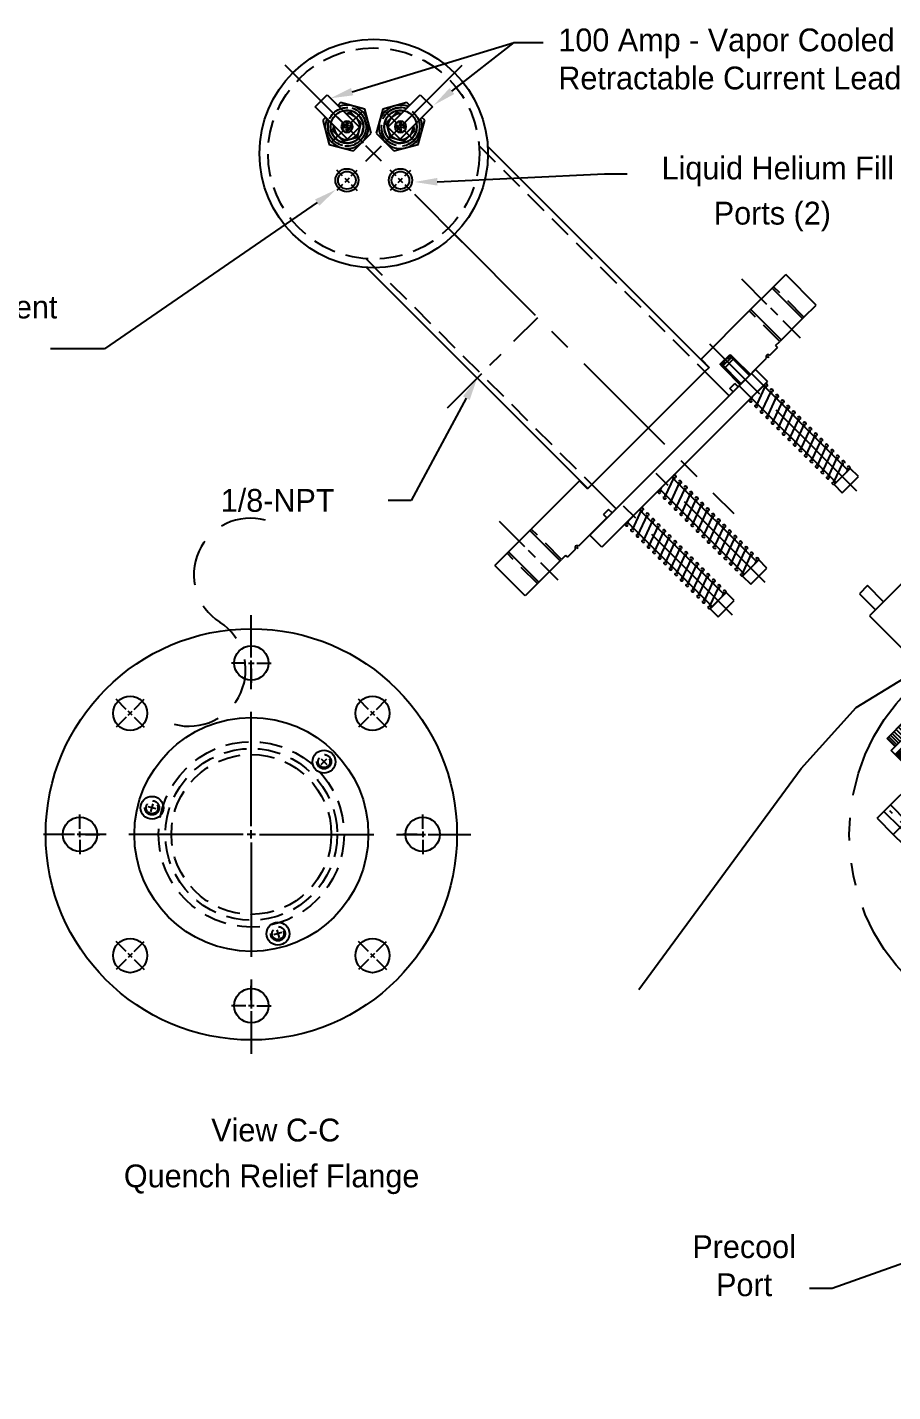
# Model space of a CAD drawing. Extents: x 3 to 138, y 0 to 89.
# Drawn here: x 47.98 to 66.92, y 58.88 to 88.75 of the extents above; entities that cross this region are included whole.
import ezdxf
from ezdxf.enums import TextEntityAlignment as Align

# ---------------------------------------------------------------- set-up
doc = ezdxf.new("R2010")
doc.units = 0
doc.header["$LTSCALE"] = 2
doc.header["$MEASUREMENT"] = 0
for name, pattern in [('CENTER', [2, 1.25, -0.25, 0.25, -0.25]), ('DASHED', [0.75, 0.5, -0.25]), ('HIDDEN', [0.375, 0.25, -0.125]), ('PHANTOM', [2.5, 1.25, -0.25, 0.25, -0.25, 0.25, -0.25])]:
    doc.linetypes.add(name, pattern=pattern)
doc.layers.get('0').update_dxf_attribs({"color": 15, "linetype": 'DASHED'})
for name, color, linetype in [('_ANNOTATIONS', 1, 'CONTINUOUS'), ('CEN', 12, 'CENTER'), ('DIM', 8, 'CONTINUOUS'), ('DWG', 13, 'CONTINUOUS'), ('HID', 6, 'HIDDEN')]:
    doc.layers.add(name, color=color, linetype=linetype)

# ---------------------------------------------------------------- blocks, each defined once
blk = doc.blocks.new('NPTQTR')
at = {"layer": 'CEN'}
for p, q in [((0, 0.18), (0, 0.36)), ((-0.18, 0), (-0.36, 0)), ((-0.09, 0), (0.09, 0)), ((0, -0.09), (0, 0.09)), ((0.18, 0), (0.36, 0)), ((0, -0.18), (0, -0.36))]:
    blk.add_line(p, q, dxfattribs=at)
at = {"layer": 'DWG'}
blk.add_circle((0, 0), 0.235, dxfattribs=at)
at = {"layer": 'HID'}
blk.add_circle((0, 0), 0.27, dxfattribs=at)
blk = doc.blocks.new('52319')
at = {"layer": 'CEN'}
for p, q in [((-0.085, 0.085), (-0.507, 0.507)), ((0.085, 0.085), (0.507, 0.507)), ((0.042, -0.042), (-0.042, 0.042)), ((-0.042, -0.042), (0.042, 0.042)), ((-0.085, -0.085), (-0.507, -0.507)), ((0.085, -0.085), (0.507, -0.507)), ((-1.37, -1.37), (-2.05, -2.05))]:
    blk.add_line(p, q, dxfattribs=at)
at = {"layer": 'DWG'}
for p, q in [((0.177, 3.182), (0.198, 3.203)), ((0.177, 3.182), (0.265, 3.094)), ((0.198, 3.203), (0.317, 3.219)), ((0.221, 3.049), (0.265, 3.094)), ((0.221, 3.049), (3.049, 0.221)), ((0.317, 3.219), (3.219, 0.317)), ((3.203, 0.198), (3.219, 0.317)), ((3.049, 0.221), (3.094, 0.265)), ((3.182, 0.177), (3.094, 0.265)), ((3.182, 0.177), (3.203, 0.198)), ((-3.203, -0.198), (-3.219, -0.317)), ((-3.182, -0.177), (-3.203, -0.198)), ((-3.182, -0.177), (-3.094, -0.265)), ((-3.049, -0.221), (-3.094, -0.265)), ((-3.049, -0.221), (-2.073, -1.198)), ((-3.219, -0.317), (-2.211, -1.324)), ((-2.211, -1.324), (-2.073, -1.198)), ((-2.122, -1.256), (-1.256, -2.122)), ((-1.324, -2.211), (-1.198, -2.073)), ((-1.185, -2.085), (-0.221, -3.049)), ((-1.324, -2.211), (-0.317, -3.219)), ((-0.198, -3.203), (-0.317, -3.219)), ((-0.221, -3.049), (-0.265, -3.094)), ((-0.177, -3.182), (-0.265, -3.094)), ((-0.177, -3.182), (-0.198, -3.203))]:
    blk.add_line(p, q, dxfattribs=at)
at = {"layer": 'DWG', "const_width": 0.015}
for points in [[(-1.94, -1.51), (-2.131, -1.319)], [(-1.245, -2.048), (-2.048, -1.245)], [(-1.319, -2.131), (-1.51, -1.94)]]:
    blk.add_lwpolyline(points, dxfattribs=at)
at = {"layer": 'DWG'}
blk.add_circle((0, 0), 0.556, dxfattribs=at)
for centre in [(-3.501, -3.501), (-3.362, -3.375)]:
    blk.add_arc(centre, 2.53, 30.6402, 59.3598, dxfattribs=at)
at = {"layer": 'HID'}
blk.add_circle((0, 0), 0.658, dxfattribs=at)
at = {"layer": 'DWG', "xscale": 0.9502177145908419, "yscale": -0.7070551072918825, "zscale": 0.9502177145908419, "rotation": 315}
for p in [(-1.651, -0.676), (-0.676, -1.651)]:
    blk.add_blockref('NPTQTR', p, dxfattribs=at)
blk = doc.blocks.new('TW2-5')
at = {"layer": 'DWG'}
for p, q in [((-1.752, 0), (-1.752, -0.11)), ((-1.5, 0), (-1.752, 0)), ((-1.3, 0.015), (-1.5, 0.015)), ((-1.5, 0.015), (-1.5, 0)), ((1.3, 0.015), (1.5, 0.015)), ((1.5, 0.015), (1.5, 0)), ((-1.325, -0.11), (-1.752, -0.11)), ((-1.3, 0), (-1.325, 0)), ((-1.325, 0), (-1.325, -0.11)), ((-1.265, -0.11), (-1.265, -0.035)), ((-1.265, -0.11), (-1.25, -0.11)), ((-1.25, -0.11), (-1.25, -0.035)), ((1.25, -0.11), (1.25, -0.035)), ((1.265, -0.11), (1.25, -0.11)), ((1.265, -0.11), (1.265, -0.035)), ((1.3, 0), (1.325, 0)), ((1.325, 0), (1.325, -0.11)), ((1.325, -0.11), (1.752, -0.11)), ((1.5, 0), (1.752, 0)), ((1.752, 0), (1.752, -0.11))]:
    blk.add_line(p, q, dxfattribs=at)
for centre, radius, start, end in [((-1.3, -0.035), 0.05, 0, 90), ((1.3, -0.035), 0.05, 90, 180), ((-1.3, -0.035), 0.035, 0, 90), ((1.3, -0.035), 0.035, 90, 180)]:
    blk.add_arc(centre, radius, start, end, dxfattribs=at)
blk = doc.blocks.new('52317')
at = {"layer": 'CEN'}
for p, q in [((-0.299, 2.188), (-0.482, 2.188)), ((-0.145, 2.188), (-0.248, 2.188)), ((-0.094, 2.188), (0.083, 2.188)), ((-0.299, -2.188), (-0.482, -2.188)), ((-0.145, -2.188), (-0.248, -2.188)), ((-0.094, -2.188), (0.083, -2.188))]:
    blk.add_line(p, q, dxfattribs=at)
at = {"layer": 'DWG'}
for p, q in [((-0.313, 2.5), (-0.375, 2.437)), ((-0.375, 2.37), (-0.375, 2.437)), ((0, 2.5), (-0.313, 2.5)), ((0, 2.5), (0, 2.283)), ((-0.5, 1.69), (-0.5, 2.37)), ((-0.375, 2.37), (-0.5, 2.37)), ((-0.394, 2.264), (-0.438, 2.188)), ((-0.438, 2.188), (-0.394, 2.111)), ((-0.394, 2.264), (-0.375, 2.264)), ((-0.394, 2.111), (-0.394, 2.264)), ((-0.394, 2.111), (-0.375, 2.111)), ((-0.375, 2.264), (0, 2.264)), ((-0.375, 2.111), (0, 2.111)), ((0, 2.283), (0, 2.093)), ((0, 2.093), (0, 1.905)), ((-0.11, 1.75), (-0.11, 1.905)), ((0, 1.905), (-0.11, 1.905)), ((0, 1.69), (-0.5, 1.69)), ((0, 1.75), (-0.11, 1.75)), ((0, 1.75), (0, 1.69)), ((0, -1.69), (-0.5, -1.69)), ((-0.5, -1.69), (-0.5, -2.37)), ((0, -1.75), (-0.11, -1.75)), ((-0.11, -1.75), (-0.11, -1.905)), ((0, -1.75), (0, -1.69)), ((0, -1.905), (-0.11, -1.905)), ((0, -2.093), (0, -1.905)), ((-0.375, -2.37), (-0.5, -2.37)), ((-0.438, -2.188), (-0.394, -2.111)), ((-0.394, -2.264), (-0.438, -2.188)), ((-0.394, -2.111), (-0.394, -2.264)), ((-0.394, -2.111), (-0.375, -2.111)), ((-0.394, -2.264), (-0.375, -2.264)), ((-0.375, -2.111), (0, -2.111)), ((-0.375, -2.264), (0, -2.264)), ((-0.375, -2.37), (-0.375, -2.405)), ((0, -2.283), (0, -2.093)), ((0, -2.5), (0, -2.283)), ((-0.375, -2.405), (-0.302, -2.5)), ((0, -2.5), (-0.302, -2.5))]:
    blk.add_line(p, q, dxfattribs=at)
at = {"layer": 'HID'}
for p, q in [((0, 2.283), (-0.375, 2.283)), ((-0.375, 2.264), (-0.375, 2.283)), ((-0.375, 2.111), (-0.375, 2.264)), ((-0.375, 2.093), (-0.375, 2.111)), ((0, 2.093), (-0.375, 2.093)), ((-0.375, -2.093), (-0.375, -2.111)), ((0, -2.093), (-0.375, -2.093)), ((-0.375, -2.111), (-0.375, -2.264)), ((-0.375, -2.264), (-0.375, -2.283)), ((0, -2.283), (-0.375, -2.283))]:
    blk.add_line(p, q, dxfattribs=at)
blk = doc.blocks.new('52318')
at = {"layer": 'DWG'}
for p, q in [((-0.25, 2.405), (-0.177, 2.5)), ((-0.25, 2.37), (-0.25, 2.405)), ((-0.073, 2.5), (-0.177, 2.5)), ((0, 2.405), (-0.073, 2.5)), ((0, 2.37), (0, 2.405)), ((-0.25, 2.37), (-0.375, 2.37)), ((-0.375, 1.625), (-0.375, 2.37)), ((0, 2.37), (0.125, 2.37)), ((0.125, 2.005), (0.125, 2.37)), ((-0.125, 2.005), (0.125, 2.005)), ((-0.125, 1.88), (-0.125, 2.005)), ((-0.125, 1.88), (0, 1.88)), ((0, 1.755), (0, 1.88)), ((-0.125, 1.625), (-0.375, 1.625)), ((-0.125, 1.625), (-0.125, 1.755)), ((0, 1.755), (-0.125, 1.755)), ((-0.125, -1.625), (-0.375, -1.625)), ((-0.375, -1.625), (-0.375, -2.37)), ((-0.125, -1.625), (-0.125, -1.755)), ((0, -1.755), (-0.125, -1.755)), ((0, -1.755), (0, -1.88)), ((-0.125, -1.88), (0, -1.88)), ((-0.125, -1.88), (-0.125, -2.005)), ((-0.125, -2.005), (0.125, -2.005)), ((0.125, -2.005), (0.125, -2.37)), ((-0.25, -2.37), (-0.375, -2.37)), ((-0.25, -2.37), (-0.25, -2.405)), ((0, -2.37), (0.125, -2.37)), ((0, -2.37), (0, -2.405)), ((-0.25, -2.405), (-0.177, -2.5)), ((-0.073, -2.5), (-0.177, -2.5)), ((0, -2.405), (-0.073, -2.5))]:
    blk.add_line(p, q, dxfattribs=at)
blk = doc.blocks.new('SCR6')
at = {"layer": 'DWG'}
for p, q in [((-0.113, 0.121), (-0.085, 0.138)), ((-0.113, 0.121), (0.113, 0.121)), ((-0.113, 0), (-0.113, 0.121)), ((0.113, 0), (-0.113, 0)), ((-0.109, 0.004), (-0.109, 0.117)), ((-0.093, 0.004), (-0.093, 0.117)), ((-0.085, 0.138), (0.085, 0.138)), ((-0.067, 0.004), (-0.067, 0.117)), ((-0.035, 0.004), (-0.035, 0.117)), ((0, 0.004), (0, 0.117)), ((0.036, 0.004), (0.036, 0.117)), ((0.068, 0.004), (0.068, 0.117)), ((0.113, 0.121), (0.085, 0.138)), ((0.093, 0.004), (0.093, 0.117)), ((0.11, 0.004), (0.11, 0.117)), ((0.113, 0.121), (0.113, 0))]:
    blk.add_line(p, q, dxfattribs=at)
blk = doc.blocks.new('M100FS')
at = {"layer": 'DWG'}
for p, q in [((-0.125, 3.25), (-0.125, 3.75)), ((-0.125, 3.75), (0.125, 3.75)), ((0.125, 3.75), (0.125, 3.25)), ((-0.888, 3.25), (0.312, 3.25)), ((-0.888, 2), (-0.888, 3.25)), ((0.312, 3.25), (0.312, 2)), ((0.112, 2), (-0.888, 2)), ((-0.318, 1.56), (-0.318, 1.835)), ((-0.278, 1.878), (-0.278, 2.003)), ((-0.273, 1.885), (0.277, 1.885)), ((0.002, 1.885), (-0.273, 1.885)), ((-0.208, 2), (-0.008, 2)), ((-0.168, 1.885), (0.172, 1.885)), ((-0.168, 1.56), (-0.168, 1.835)), ((0.312, 2), (-0.008, 2)), ((0.167, 1.835), (0.167, 1.56)), ((0.272, 2), (0.272, 1.878)), ((0.317, 1.835), (0.317, 1.56)), ((-0.27, 1.51), (0.27, 1.51)), ((0.002, 1.51), (-0.268, 1.51)), ((-0.214, 1.51), (-0.214, 1.353)), ((0.268, 1.51), (0.18, 1.51)), ((0.214, 1.51), (0.214, 1.353)), ((-0.318, 1.028), (-0.318, 1.303)), ((0.002, 1.353), (-0.273, 1.353)), ((-0.273, 1.353), (0.277, 1.353)), ((-0.168, 1.353), (0.172, 1.353)), ((-0.168, 1.028), (-0.168, 1.303)), ((0.167, 1.303), (0.167, 1.028)), ((0.317, 1.303), (0.317, 1.028)), ((-0.27, 0.978), (-0.259, 0.75)), ((-0.27, 0.978), (0.27, 0.978)), ((0.002, 0.978), (-0.268, 0.978)), ((0.268, 0.978), (0.18, 0.978)), ((0.27, 0.978), (0.259, 0.75)), ((-0.625, 0.75), (-0.625, 0)), ((0.625, 0.75), (-0.625, 0.75)), ((-0.265, 0.867), (0.265, 0.867)), ((0.625, 0.75), (0.625, 0))]:
    blk.add_line(p, q, dxfattribs=at)
blk.add_circle((-0.663, 2.625), 0.125, dxfattribs=at)
for centre, radius, start, end in [((-0.271, 1.838), 0.0471, 92.4021, 183.6234), ((-0.219, 1.834), 0.0513, 1.3972, 88.6028), ((-0.116, 1.834), 0.0513, 91.3972, 178.6028), ((0.116, 1.834), 0.0513, 1.3972, 88.6028), ((0.219, 1.834), 0.0513, 91.3972, 178.6028), ((0.266, 1.834), 0.0513, 1.3972, 88.6028), ((-0.266, 1.562), 0.0513, 181.3972, 268.6028), ((-0.219, 1.562), 0.0513, 271.3972, 358.6028), ((-0.116, 1.562), 0.0513, 181.3972, 268.6028), ((0.116, 1.562), 0.0513, 271.3972, 358.6028), ((0.219, 1.562), 0.0513, 181.3972, 268.6028), ((0.266, 1.562), 0.0513, 271.3972, 358.6028), ((-0.271, 1.306), 0.0471, 92.4021, 183.6234), ((-0.219, 1.302), 0.0513, 1.3972, 88.6028), ((-0.116, 1.302), 0.0513, 91.3972, 178.6028), ((0.116, 1.302), 0.0513, 1.3972, 88.6028), ((0.219, 1.302), 0.0513, 91.3972, 178.6028), ((0.266, 1.302), 0.0513, 1.3972, 88.6028), ((-0.266, 1.029), 0.0513, 181.3972, 268.6028), ((-0.219, 1.029), 0.0513, 271.3972, 358.6028), ((-0.116, 1.029), 0.0513, 181.3972, 268.6028), ((0.116, 1.029), 0.0513, 271.3972, 358.6028), ((0.219, 1.029), 0.0513, 181.3972, 268.6028), ((0.266, 1.029), 0.0513, 271.3972, 358.6028)]:
    blk.add_arc(centre, radius, start, end, dxfattribs=at)
for points in [[(0.219, 0.928), (0.218, 0.908), (-0.219, 0.928), (-0.218, 0.908)], [(0.219, 0.826), (0.218, 0.807), (-0.219, 0.826), (-0.218, 0.807)]]:
    blk.add_solid(points, dxfattribs=at)
for p in [(-0.451, 0.75), (0.485, 0.75)]:
    blk.add_blockref('SCR6', p, dxfattribs=at)
blk = doc.blocks.new('MICHQR')
at = {"layer": 'CEN'}
for p, q in [((-7.635, 10.729), (-7.699, 10.792)), ((-9.254, 10.425), (-8.435, 9.606)), ((-10.729, 7.635), (-10.792, 7.699)), ((-7.269, 7.179), (-7.089, 7.179)), ((-7.179, 7.089), (-7.179, 7.269))]:
    blk.add_line(p, q, dxfattribs=at)
at = {"layer": 'DWG'}
for p, q in [((-11.068, 7.533), (-7.533, 11.068)), ((-7.533, 11.068), (-7.179, 10.715)), ((-7.825, 10.776), (-7.471, 10.423)), ((-7.683, 10.919), (-7.329, 10.565)), ((-10.379, 7.516), (-7.516, 10.379)), ((-10.849, 9.28), (-10.451, 9.678)), ((-10.76, 9.015), (-10.186, 9.589)), ((-10.383, 9.392), (-10.56, 9.568)), ((-10.346, 9.429), (-10.523, 9.606)), ((-10.312, 9.463), (-10.489, 9.639)), ((-10.283, 9.492), (-10.46, 9.669)), ((-10.274, 9.501), (-10.451, 9.678)), ((-9.744, 9.147), (-10.186, 9.589)), ((-10.672, 9.103), (-10.849, 9.28)), ((-10.663, 9.112), (-10.84, 9.289)), ((-10.634, 9.141), (-10.81, 9.318)), ((-10.6, 9.175), (-10.777, 9.352)), ((-10.563, 9.212), (-10.739, 9.389)), ((-10.521, 9.254), (-10.698, 9.431)), ((-10.097, 9.501), (-10.672, 8.926)), ((-10.473, 9.302), (-10.65, 9.479)), ((-10.425, 9.35), (-10.602, 9.527)), ((-9.983, 8.908), (-10.337, 9.262)), ((-9.941, 8.95), (-10.295, 9.303)), ((-9.904, 8.987), (-10.257, 9.341)), ((-9.87, 9.021), (-10.224, 9.374)), ((-9.841, 9.05), (-10.195, 9.404)), ((-9.816, 9.075), (-10.17, 9.429)), ((-9.795, 9.096), (-10.149, 9.45)), ((-9.779, 9.113), (-10.132, 9.466)), ((-9.766, 9.125), (-10.12, 9.479)), ((-9.756, 9.136), (-10.109, 9.489)), ((-10.318, 8.573), (-10.76, 9.015)), ((-10.284, 8.608), (-10.637, 8.961)), ((-10.267, 8.624), (-10.621, 8.978)), ((-10.246, 8.645), (-10.6, 8.999)), ((-10.221, 8.67), (-10.575, 9.024)), ((-10.192, 8.699), (-10.545, 9.053)), ((-10.158, 8.733), (-10.512, 9.086)), ((-10.121, 8.77), (-10.474, 9.124)), ((-10.079, 8.812), (-10.432, 9.166)), ((-10.031, 8.86), (-10.385, 9.214)), ((-10.318, 8.573), (-9.744, 9.147)), ((-9.854, 9.037), (-9.695, 8.878)), ((-10.307, 8.585), (-10.66, 8.938)), ((-10.296, 8.595), (-10.65, 8.949)), ((-10.208, 8.683), (-10.049, 8.524)), ((-9.425, 8.611), (-9.693, 8.88)), ((-9.782, 8.254), (-10.051, 8.522)), ((-9.782, 8.254), (-9.425, 8.611)), ((-9.669, 8.225), (-9.74, 8.296)), ((-10.776, 7.825), (-10.423, 7.471)), ((-11.068, 7.533), (-10.715, 7.179)), ((-10.919, 7.683), (-10.565, 7.329))]:
    blk.add_line(p, q, dxfattribs=at)
at = {"layer": 'DWG', "linetype": 'PHANTOM'}
blk.add_circle((-7.179, 7.179), 4.5, dxfattribs=at)
at = {"layer": 'DWG', "xscale": -1, "rotation": 45.00000000000161}
blk.add_blockref('M100FS', (-8.715, 9.886), dxfattribs=at)
at = {"layer": 'DWG'}
for name, p, rotation in [('52317', (-8.947, 8.947), 135), ('52318', (-5.677, 5.677), 135), ('TW2-5', (-5.588, 5.588), 225)]:
    blk.add_blockref(name, p, dxfattribs=dict(at, rotation=rotation))
blk.add_blockref('52319', (-7.179, 7.179), dxfattribs=at)
blk = doc.blocks.new('QRSPRING')
at = {"layer": 'DIM'}
for p, q in [((-2.59, 0.232), (-2.42, -0.232)), ((-2.42, 0.232), (-2.249, -0.232)), ((-2.249, 0.232), (-2.079, -0.232)), ((-2.078, 0.232), (-1.908, -0.232)), ((-1.908, 0.232), (-1.737, -0.232)), ((-1.737, 0.232), (-1.567, -0.232)), ((-1.567, 0.232), (-1.397, -0.232)), ((-1.397, 0.232), (-1.226, -0.232)), ((-1.226, 0.232), (-1.056, -0.232)), ((-1.056, 0.232), (-0.885, -0.232)), ((-0.885, 0.232), (-0.714, -0.232)), ((-0.714, 0.232), (-0.544, -0.232)), ((-0.544, 0.232), (-0.373, -0.232)), ((-0.373, 0.232), (-0.203, -0.232)), ((-0.203, 0.232), (-0.032, -0.232)), ((-0.033, 0.232), (0, 0.141)), ((-2.625, -0.138), (-2.59, -0.232))]:
    blk.add_line(p, q, dxfattribs=at)
at = {"layer": 'DWG'}
for p, q in [((-2.625, 0.225), (-2.625, -0.225)), ((0, 0.225), (0, -0.225))]:
    blk.add_line(p, q, dxfattribs=at)
for centre, start, end in [((-2.591, 0.232), 17.7713, 197.7713), ((-2.42, 0.232), 17.7713, 197.7713), ((-2.25, 0.232), 17.7713, 197.7713), ((-2.079, 0.232), 17.7713, 197.7713), ((-1.908, 0.232), 17.7713, 197.7713), ((-1.738, 0.232), 17.7713, 197.7713), ((-1.567, 0.232), 17.7713, 197.7713), ((-1.397, 0.232), 17.7713, 197.7713), ((-1.226, 0.232), 17.7713, 197.7713), ((-1.056, 0.232), 17.7713, 197.7713), ((-0.885, 0.232), 17.7713, 197.7713), ((-0.715, 0.232), 17.7713, 197.7713), ((-0.544, 0.232), 17.7713, 197.7713), ((-0.374, 0.232), 17.7713, 197.7713), ((-0.203, 0.232), 17.7713, 197.7713), ((-0.033, 0.232), 17.7713, 197.7713), ((-2.591, -0.232), 198, 18.9322), ((-2.42, -0.232), 198, 18.9322), ((-2.25, -0.232), 198, 18.9322), ((-2.079, -0.232), 198, 18.9322), ((-1.908, -0.232), 198, 18.9322), ((-1.738, -0.232), 198, 18.9322), ((-1.567, -0.232), 198, 18.9322), ((-1.397, -0.232), 198, 18.9322), ((-1.226, -0.232), 198, 18.9322), ((-1.056, -0.232), 198, 18.9322), ((-0.885, -0.232), 198, 18.9322), ((-0.715, -0.232), 198, 18.9322), ((-0.544, -0.232), 198, 18.9322), ((-0.374, -0.232), 198, 18.9322), ((-0.203, -0.232), 198, 18.9322), ((-0.033, -0.232), 198, 18.9322)]:
    blk.add_arc(centre, 0.0344, start, end, dxfattribs=at)
at = {"layer": 'HID'}
for centre, start, end in [((-2.591, 0.232), 224.0395, 258.817), ((-2.591, 0.232), 303.1787, 344.2008), ((-2.42, 0.232), 224.0395, 258.817), ((-2.42, 0.232), 303.1787, 344.2008), ((-2.25, 0.232), 224.0395, 270), ((-2.25, 0.232), 303.1787, 344.2008), ((-2.079, 0.232), 224.0395, 258.817), ((-2.079, 0.232), 303.1787, 344.2008), ((-1.908, 0.232), 224.0395, 258.817), ((-1.908, 0.232), 303.1787, 344.2008), ((-1.738, 0.232), 224.0395, 258.817), ((-1.738, 0.232), 303.1787, 344.2008), ((-1.567, 0.232), 224.0395, 258.817), ((-1.567, 0.232), 303.1787, 344.2008), ((-1.397, 0.232), 224.0395, 258.817), ((-1.397, 0.232), 303.1787, 344.2008), ((-1.226, 0.232), 224.0395, 258.817), ((-1.226, 0.232), 303.1787, 344.2008), ((-1.056, 0.232), 224.0395, 258.817), ((-1.056, 0.232), 303.1787, 344.2008), ((-0.885, 0.232), 224.0395, 258.817), ((-0.885, 0.232), 303.1787, 344.2008), ((-0.715, 0.232), 224.0395, 258.817), ((-0.715, 0.232), 303.1787, 344.2008), ((-0.544, 0.232), 224.0395, 258.817), ((-0.544, 0.232), 303.1787, 344.2008), ((-0.374, 0.232), 224.0395, 258.817), ((-0.374, 0.232), 303.1787, 344.2008), ((-0.203, 0.232), 224.0395, 258.817), ((-0.203, 0.232), 303.1787, 344.2008), ((-0.033, 0.232), 224.0395, 258.817), ((-0.033, 0.232), 303.1787, 344.2008), ((-2.591, -0.232), 128.9884, 168.7145), ((-2.591, -0.232), 44.0979, 90.3772), ((-2.42, -0.232), 128.9884, 168.7145), ((-2.42, -0.232), 44.0979, 90.3772), ((-2.25, -0.232), 128.9884, 168.7145), ((-2.25, -0.232), 44.0979, 90.3772), ((-2.079, -0.232), 128.9884, 168.7145), ((-2.079, -0.232), 44.0979, 90.3772), ((-1.908, -0.232), 128.9884, 168.7145), ((-1.908, -0.232), 44.0979, 90.3772), ((-1.738, -0.232), 128.9884, 168.7145), ((-1.738, -0.232), 44.0979, 90.3772), ((-1.567, -0.232), 128.9884, 168.7145), ((-1.567, -0.232), 44.0979, 90.3772), ((-1.397, -0.232), 128.9884, 168.7145), ((-1.397, -0.232), 44.0979, 90.3772), ((-1.226, -0.232), 128.9884, 168.7145), ((-1.226, -0.232), 44.0979, 90.3772), ((-1.056, -0.232), 128.9884, 168.7145), ((-1.056, -0.232), 44.0979, 90.3772), ((-0.885, -0.232), 128.9884, 168.7145), ((-0.885, -0.232), 44.0979, 90.3772), ((-0.715, -0.232), 128.9884, 168.7145), ((-0.715, -0.232), 44.0979, 90.3772), ((-0.544, -0.232), 128.9884, 168.7145), ((-0.544, -0.232), 44.0979, 90.3772), ((-0.374, -0.232), 128.9884, 168.7145), ((-0.374, -0.232), 44.0979, 90.3772), ((-0.203, -0.232), 128.9884, 168.7145), ((-0.203, -0.232), 44.0979, 90.3772), ((-0.033, -0.232), 128.9884, 168.7145), ((-0.033, -0.232), 44.0979, 90.3772)]:
    blk.add_arc(centre, 0.0344, start, end, dxfattribs=at)
blk = doc.blocks.new('QRSCREW')
at = {"layer": 'CEN'}
blk.add_line((-3.45, 0), (-0.072, 0), dxfattribs=at)
at = {"layer": 'DWG'}
for p, q in [((-3, 0.25), (-3.25, 0.25)), ((-3.25, 0.25), (-3.25, -0.25)), ((-3, -0.25), (-3, 0.25)), ((-3, 0.188), (0, 0.188)), ((0, 0.156), (0, 0.188)), ((0, 0.156), (0, -0.156)), ((0, 0.126), (0.61, 0.126)), ((0.61, 0.156), (0.625, 0.141)), ((0.61, 0.156), (0.61, -0.156)), ((0.625, 0.141), (0.625, -0.141)), ((-3.25, -0.25), (-3, -0.25)), ((-3, -0.188), (0, -0.188)), ((0, -0.126), (0.61, -0.126)), ((0, -0.156), (0, -0.188)), ((0.625, -0.141), (0.61, -0.156))]:
    blk.add_line(p, q, dxfattribs=at)
at = {"layer": 'HID'}
for p, q in [((0.12, 0.156), (0, 0.156)), ((0.368, 0.156), (0.212, 0.156)), ((0.61, 0.156), (0.46, 0.156)), ((0.12, -0.156), (0, -0.156)), ((0.368, -0.156), (0.212, -0.156)), ((0.61, -0.156), (0.46, -0.156))]:
    blk.add_line(p, q, dxfattribs=at)
blk = doc.blocks.new('QRPCAP')
at = {"layer": 'DWG'}
for p, q in [((-0.375, 2.562), (0, 2.562)), ((-0.375, -2.06), (-0.375, 2.562)), ((0, -2.06), (0, 2.562)), ((-0.375, -2.44), (-0.375, -2.06)), ((0, -2.06), (0, -2.44)), ((-0.375, -2.563), (-0.375, -2.44)), ((-0.375, -2.563), (0, -2.563)), ((0, -2.44), (0, -2.563))]:
    blk.add_line(p, q, dxfattribs=at)
at = {"layer": 'HID'}
for p, q in [((0, -2.06), (-0.375, -2.06)), ((-0.375, -2.44), (0, -2.44))]:
    blk.add_line(p, q, dxfattribs=at)
blk = doc.blocks.new('QRPFLG')
at = {"layer": 'CEN'}
for p, q in [((-0.415, 3.75), (-0.951, 3.75)), ((-0.029, 3.75), (-0.247, 3.75)), ((0.078, 3.75), (0.857, 3.75)), ((-0.731, 2.955), (-0.769, 2.955)), ((-0.75, 2.936), (-0.75, 2.974)), ((0.361, -2.25), (-1.105, -2.25)), ((-0.731, -2.955), (-0.769, -2.955)), ((-0.75, -2.936), (-0.75, -2.974)), ((-0.415, -3.75), (-0.951, -3.75)), ((-0.029, -3.75), (-0.247, -3.75)), ((0.078, -3.75), (0.857, -3.75))]:
    blk.add_line(p, q, dxfattribs=at)
at = {"layer": 'DWG'}
for p, q in [((-0.69, 4.5), (0.25, 4.5)), ((-0.69, 4.125), (-0.69, 4.5)), ((0.25, 4.125), (0.25, 4.5)), ((-0.69, 4.125), (-0.69, 3.375)), ((0.25, 4.08), (-0.69, 4.08)), ((0.25, 4.125), (0.25, 3.375)), ((0.25, 3.42), (-0.69, 3.42)), ((-0.69, 3.25), (-0.69, 3.375)), ((0.25, 1.88), (0.25, 3.375)), ((-0.75, 3), (-0.75, 3.25)), ((-0.69, 3.25), (-0.75, 3.25)), ((-0.75, 2.03), (-0.75, 2.91)), ((-0.75, 2.03), (-0.645, 2.03)), ((-0.75, 1.875), (-0.645, 1.875)), ((-0.75, 1.875), (-0.75, 1.75)), ((-0.645, 1.875), (-0.645, 2.03)), ((0, 1.75), (0, 1.88)), ((0.25, 1.88), (0, 1.88)), ((-0.75, 1.75), (0, 1.75)), ((0, -1.75), (0, 1.75)), ((-0.75, -1.875), (-0.75, -1.75)), ((-0.75, -1.75), (0, -1.75)), ((0, -1.75), (0, -1.88)), ((0, -1.88), (0, -1.75)), ((-0.75, -1.875), (-0.645, -1.875)), ((-0.75, -2.03), (-0.75, -2.91)), ((-0.75, -2.03), (-0.645, -2.03)), ((-0.75, -2.03), (-0.75, -2.093)), ((-0.645, -1.875), (-0.645, -2.03)), ((0.25, -1.88), (0, -1.88)), ((0.25, -1.88), (0.25, -3.375)), ((-0.75, -2.093), (-0.75, -2.407)), ((-0.25, -2.12), (-0.75, -2.12)), ((-0.25, -2.38), (-0.75, -2.38)), ((-0.25, -2.12), (-0.19, -2.12)), ((-0.19, -2.38), (-0.25, -2.38)), ((-0.115, -2.25), (-0.19, -2.12)), ((-0.19, -2.12), (-0.19, -2.38)), ((-0.115, -2.25), (-0.19, -2.38)), ((-0.75, -3), (-0.75, -3.25)), ((-0.69, -3.25), (-0.75, -3.25)), ((-0.69, -3.25), (-0.69, -3.375)), ((-0.69, -4.125), (-0.69, -3.375)), ((0.25, -3.42), (-0.69, -3.42)), ((0.25, -4.125), (0.25, -3.375)), ((0.25, -4.08), (-0.69, -4.08)), ((-0.69, -4.125), (-0.69, -4.5)), ((0.25, -4.125), (0.25, -4.5)), ((-0.69, -4.5), (0.25, -4.5))]:
    blk.add_line(p, q, dxfattribs=at)
at = {"layer": 'DWG', "color": 6, "linetype": 'HIDDEN'}
for p, q in [((-0.69, 4.125), (0.25, 4.125)), ((-0.69, 3.375), (0.25, 3.375)), ((-0.69, -3.375), (0.25, -3.375)), ((-0.69, -4.125), (0.25, -4.125))]:
    blk.add_line(p, q, dxfattribs=at)
at = {"layer": 'DWG'}
for centre in [(-0.75, 2.955), (-0.75, -2.955)]:
    blk.add_arc(centre, 0.045, 270, 90, dxfattribs=at)
at = {"layer": 'HID'}
for p, q in [((-0.25, -2.093), (-0.75, -2.093)), ((-0.25, -2.093), (-0.25, -2.12)), ((-0.25, -2.12), (-0.25, -2.38)), ((-0.25, -2.38), (-0.25, -2.407)), ((-0.25, -2.407), (-0.75, -2.407))]:
    blk.add_line(p, q, dxfattribs=at)
blk = doc.blocks.new('NPTHALF')
at = {"layer": 'CEN'}
for p, q in [((0, 0.09), (0, 0.497)), ((-0.09, 0), (-0.497, 0)), ((-0.045, 0), (0.045, 0)), ((0, -0.045), (0, 0.045)), ((0.09, 0), (0.497, 0)), ((0, -0.09), (0, -0.497))]:
    blk.add_line(p, q, dxfattribs=at)
at = {"layer": 'DWG'}
blk.add_circle((0, 0), 0.359, dxfattribs=at)
at = {"layer": 'HID'}
blk.add_circle((0, 0), 0.42, dxfattribs=at)
blk = doc.blocks.new('M100T')
at = {"layer": 'DWG'}
for p, q in [((0.8, 0.1875), (-0.2, 0.1875)), ((-0.2, 0.1875), (-0.2, -0.1875)), ((0.8, -0.1875), (0.8, 0.1875)), ((-0.2, -0.1875), (0.8, -0.1875))]:
    blk.add_line(p, q, dxfattribs=at)
for centre, radius in [((0, 0), 0.125), ((-0.055, 0.055), 0.025), ((0.055, 0.055), 0.025), ((-0.055, -0.055), 0.025), ((0.055, -0.055), 0.025)]:
    blk.add_circle(centre, radius, dxfattribs=at)
blk = doc.blocks.new('M100FT')
at = {"layer": 'CEN'}
for p, q in [((-0.045, 0), (0.045, 0)), ((0, -0.045), (0, 0.045))]:
    blk.add_line(p, q, dxfattribs=at)
at = {"layer": 'DWG'}
for p, q in [((0, 0.548), (-0.475, 0.274)), ((0.475, 0.274), (0, 0.548)), ((0.2, 0.188), (-0.509, 0.188)), ((-0.475, 0.274), (-0.475, 0.188)), ((-0.162, 0.281), (-0.216, 0.188)), ((0.162, 0.281), (-0.162, 0.281)), ((0.324, 0), (0.162, 0.281)), ((0.162, -0.281), (0.324, 0)), ((0.475, -0.274), (0.475, 0.274)), ((0.2, -0.188), (-0.509, -0.188)), ((-0.475, -0.188), (-0.475, -0.274)), ((-0.475, -0.274), (0, -0.548)), ((-0.216, -0.188), (-0.162, -0.281)), ((-0.162, -0.281), (0.162, -0.281)), ((0, -0.548), (0.475, -0.274))]:
    blk.add_line(p, q, dxfattribs=at)
for radius, start, end in [(0.475, 203.2496, 156.7504), (0.359, 211.449, 148.551), (0.281, 221.8103, 138.1897)]:
    blk.add_arc((0, 0), radius, start, end, dxfattribs=at)
at = {"layer": 'HID'}
blk.add_arc((0, 0), 0.42, 206.5148, 153.4852, dxfattribs=at)
at = {"layer": 'DIM', "xscale": -1}
blk.add_blockref('M100T', (0, 0), dxfattribs=at)
blk = doc.blocks.new('F-V')
at = {"layer": 'CEN'}
for p, q in [((0, 0.135), (0, 0.3175)), ((0, 0.0675), (0, -0.0675)), ((-0.135, 0), (-0.3175, 0)), ((0.0675, 0), (-0.0675, 0)), ((0, -0.135), (0, -0.3175)), ((0.135, 0), (0.3175, 0))]:
    blk.add_line(p, q, dxfattribs=at)
at = {"layer": 'DWG'}
for radius in [0.2525, 0.193]:
    blk.add_circle((0, 0), radius, dxfattribs=at)

msp = doc.modelspace()

# ---------------------------------------------------------------- linework, layer by layer
for centre, start, end in [((52.865, 76.764), 74.5389, 237.1661), ((51.522, 74.685), 254.5969, 57.1081)]:
    msp.add_arc(centre, 1.238, start, end)
at = {"layer": '_ANNOTATIONS'}
msp.add_lwpolyline([(61.367, 67.685), (64.921, 72.519), (66.123, 73.859), (67.831, 74.9)], dxfattribs=at)
at = {"layer": 'CEN'}
for p, q in [((55.223, 86.323), (53.625, 87.921)), ((55.902, 86.323), (57.5, 87.921)), ((55.393, 85.814), (55.733, 86.153)), ((55.733, 85.814), (55.393, 86.153)), ((56.456, 85.091), (57.5, 84.046)), ((57.331, 84.216), (63.444, 78.102)), ((58.632, 81.873), (59.153, 82.394)), ((58.106, 81.348), (58.349, 81.59)), ((57.177, 80.419), (57.925, 81.166)), ((64.131, 76.592), (61.743, 78.98)), ((63.418, 75.878), (61.03, 78.267)), ((52.884, 71.259), (52.884, 75.881)), ((52.884, 75.056), (52.884, 75.881)), ((52.884, 74.949), (52.884, 75.264)), ((52.764, 74.829), (52.449, 74.829)), ((52.824, 74.829), (52.944, 74.829)), ((52.884, 74.769), (52.884, 74.889)), ((52.884, 74.709), (52.884, 74.394)), ((53.004, 74.829), (53.319, 74.829)), ((50.148, 73.815), (49.925, 74.038)), ((50.317, 73.815), (50.54, 74.038)), ((55.451, 73.815), (55.228, 74.038)), ((55.621, 73.815), (55.843, 74.038)), ((50.148, 73.645), (49.925, 73.423)), ((50.275, 73.688), (50.19, 73.773)), ((50.19, 73.688), (50.275, 73.773)), ((50.317, 73.645), (50.54, 73.423)), ((55.451, 73.645), (55.228, 73.423)), ((55.493, 73.688), (55.578, 73.773)), ((55.493, 73.773), (55.578, 73.688)), ((55.621, 73.645), (55.843, 73.423)), ((54.411, 72.733), (54.539, 72.606)), ((54.411, 72.606), (54.539, 72.733)), ((50.798, 71.638), (50.624, 71.684)), ((50.687, 71.574), (50.734, 71.748)), ((49.134, 71.199), (49.134, 71.514)), ((56.634, 71.199), (56.634, 71.514)), ((49.134, 71.019), (49.134, 71.139)), ((52.884, 70.989), (52.884, 71.169)), ((56.634, 71.139), (56.634, 71.019)), ((52.704, 71.079), (48.337, 71.079)), ((49.014, 71.079), (48.699, 71.079)), ((49.194, 71.079), (49.074, 71.079)), ((49.134, 70.959), (49.134, 70.644)), ((49.254, 71.079), (49.569, 71.079)), ((52.974, 71.079), (52.794, 71.079)), ((52.884, 70.899), (52.884, 66.276)), ((53.064, 71.079), (57.686, 71.079)), ((56.514, 71.079), (56.199, 71.079)), ((56.574, 71.079), (56.694, 71.079)), ((56.634, 70.959), (56.634, 70.644)), ((56.754, 71.079), (57.069, 71.079)), ((50.148, 68.512), (49.925, 68.735)), ((50.317, 68.512), (50.54, 68.735)), ((53.553, 68.929), (53.379, 68.882)), ((53.443, 68.992), (53.49, 68.818)), ((55.451, 68.512), (55.228, 68.735)), ((55.621, 68.512), (55.843, 68.735)), ((50.275, 68.385), (50.19, 68.469)), ((50.275, 68.469), (50.19, 68.385)), ((55.493, 68.469), (55.578, 68.385)), ((55.578, 68.469), (55.493, 68.385)), ((50.148, 68.342), (49.925, 68.119)), ((50.317, 68.342), (50.54, 68.119)), ((55.451, 68.342), (55.228, 68.119)), ((55.621, 68.342), (55.843, 68.119)), ((52.884, 67.449), (52.884, 67.764)), ((52.764, 67.329), (52.449, 67.329)), ((52.944, 67.329), (52.824, 67.329)), ((52.884, 67.389), (52.884, 67.269)), ((52.884, 67.209), (52.884, 66.894)), ((53.004, 67.329), (53.319, 67.329))]:
    msp.add_line(p, q, dxfattribs=at)
at = {"layer": 'DIM'}
for p, q in [((55.09, 87.337), (58.635, 88.411)), ((57.275, 87.352), (58.635, 88.411)), ((58.635, 88.411), (59.27, 88.411)), ((56.954, 85.365), (60.612, 85.542)), ((60.612, 85.542), (61.112, 85.542)), ((54.325, 84.91), (49.674, 81.706)), ((49.674, 81.706), (48.492, 81.706)), ((57.589, 80.628), (56.381, 78.39)), ((56.381, 78.39), (55.881, 78.39)), ((69.052, 62.369), (65.599, 61.135)), ((65.599, 61.135), (65.101, 61.135))]:
    msp.add_line(p, q, dxfattribs=at)
for points in [[(55.114, 87.257), (55.066, 87.417), (54.611, 87.192)], [(57.326, 87.286), (57.224, 87.417), (56.88, 87.044)], [(56.955, 85.282), (56.953, 85.449), (56.454, 85.36)], [(54.278, 84.978), (54.372, 84.841), (54.737, 85.193)], [(57.516, 80.668), (57.663, 80.588), (57.827, 81.068)]]:
    msp.add_solid(points, dxfattribs=at)
at = {"layer": 'DWG'}
for p, q in [((58.058, 86.14), (62.899, 81.299)), ((55.406, 83.489), (60.247, 78.647)), ((60.866, 78.206), (63.341, 80.68)), ((63.946, 77.042), (62.09, 78.899)), ((63.68, 76.777), (61.824, 78.633)), ((63.232, 76.329), (61.376, 78.185)), ((62.967, 76.064), (61.111, 77.92)), ((63.99, 77.087), (63.636, 76.733)), ((64.167, 76.91), (63.99, 77.087)), ((63.813, 76.556), (64.167, 76.91)), ((63.636, 76.733), (63.813, 76.556)), ((63.277, 76.373), (62.923, 76.02)), ((63.1, 75.843), (63.453, 76.197)), ((63.453, 76.197), (63.277, 76.373)), ((62.923, 76.02), (63.1, 75.843))]:
    msp.add_line(p, q, dxfattribs=at)
for centre, radius in [((55.563, 85.984), 2.5), ((52.884, 71.079), 4.5), ((52.884, 74.829), 0.375), ((50.232, 73.73), 0.375), ((55.536, 73.73), 0.375), ((52.884, 71.079), 2.56), ((54.475, 72.67), 0.25), ((50.711, 71.661), 0.25), ((49.134, 71.079), 0.375), ((56.634, 71.079), 0.375), ((53.466, 68.905), 0.25), ((50.232, 68.427), 0.375), ((55.536, 68.427), 0.375), ((52.884, 67.329), 0.375)]:
    msp.add_circle(centre, radius, dxfattribs=at)
for radius, start, end in [(20, 78.0691, 72.122), (19.812, 78.1049, 72.1246)]:
    msp.add_arc((32.253, 43.899), radius, start, end, dxfattribs=at)
at = {"layer": 'HID'}
for p, q in [((57.869, 86.152), (62.811, 81.211)), ((55.394, 83.677), (60.336, 78.736))]:
    msp.add_line(p, q, dxfattribs=at)
for centre, radius in [((55.563, 85.984), 2.312), ((52.884, 71.079), 2.03), ((52.884, 71.079), 1.88), ((52.884, 71.079), 1.75), ((54.475, 72.67), 0.157), ((54.475, 72.67), 0.13), ((50.711, 71.661), 0.157), ((50.711, 71.661), 0.13), ((53.466, 68.905), 0.157), ((53.466, 68.905), 0.13), ((32.253, 43.899), 17.438), ((32.253, 43.899), 17.25)]:
    msp.add_circle(centre, radius, dxfattribs=at)
for radius, start, end in [(19.312, 78.2035, 53.82), (18.812, 77.9895, 53.7846), (18.5, 78.0455, 71.84), (18.438, 78.0569, 71.8433)]:
    msp.add_arc((32.253, 43.899), radius, start, end, dxfattribs=at)

# ---------------------------------------------------------------- block references
at = {"layer": 'DWG'}
for name, p, rotation in [('M100FT', (54.977, 86.569), 315.0000000000001), ('M100FT', (56.148, 86.569), 225.0000000000001), ('NPTHALF', (54.977, 86.569), 135), ('NPTHALF', (56.148, 86.569), 45), ('F-V', (54.977, 85.398), 45), ('F-V', (56.148, 85.398), 135), ('QRPFLG', (61.573, 79.973), 135), ('QRSCREW', (63.695, 81.034), 135), ('QRPCAP', (62.104, 79.443), 135), ('QRSPRING', (63.96, 80.769), 135), ('QRSPRING', (61.957, 78.766), 135), ('QRSPRING', (61.244, 78.053), 135)]:
    msp.add_blockref(name, p, dxfattribs=dict(at, rotation=rotation))
msp.add_blockref('MICHQR', (77.647, 63.899), dxfattribs=at)

# ---------------------------------------------------------------- texts
at = {"layer": 'DIM'}
for s, p in [('100 Amp - Vapor Cooled', (59.603, 88.22)), ('Retractable Current Leads (2)', (59.603, 87.387)), ('Liquid Helium Fill', (61.862, 85.416)), ('Ports (2)', (63.005, 84.428)), ('1/8-NPT', (52.215, 78.14))]:
    msp.add_text(s, height=0.5, dxfattribs=at).set_placement(p)
for s, p in [('Helium Vent', (46.818, 82.374)), ('View C-C', (53.418, 64.357)), ('Quench Relief Flange', (53.328, 63.353)), ('Precool', (63.669, 61.805)), ('Port', (63.669, 60.971))]:
    msp.add_text(s, height=0.5, dxfattribs=at).set_placement(p, align=Align.CENTER)

doc.saveas('drawing.dxf')
